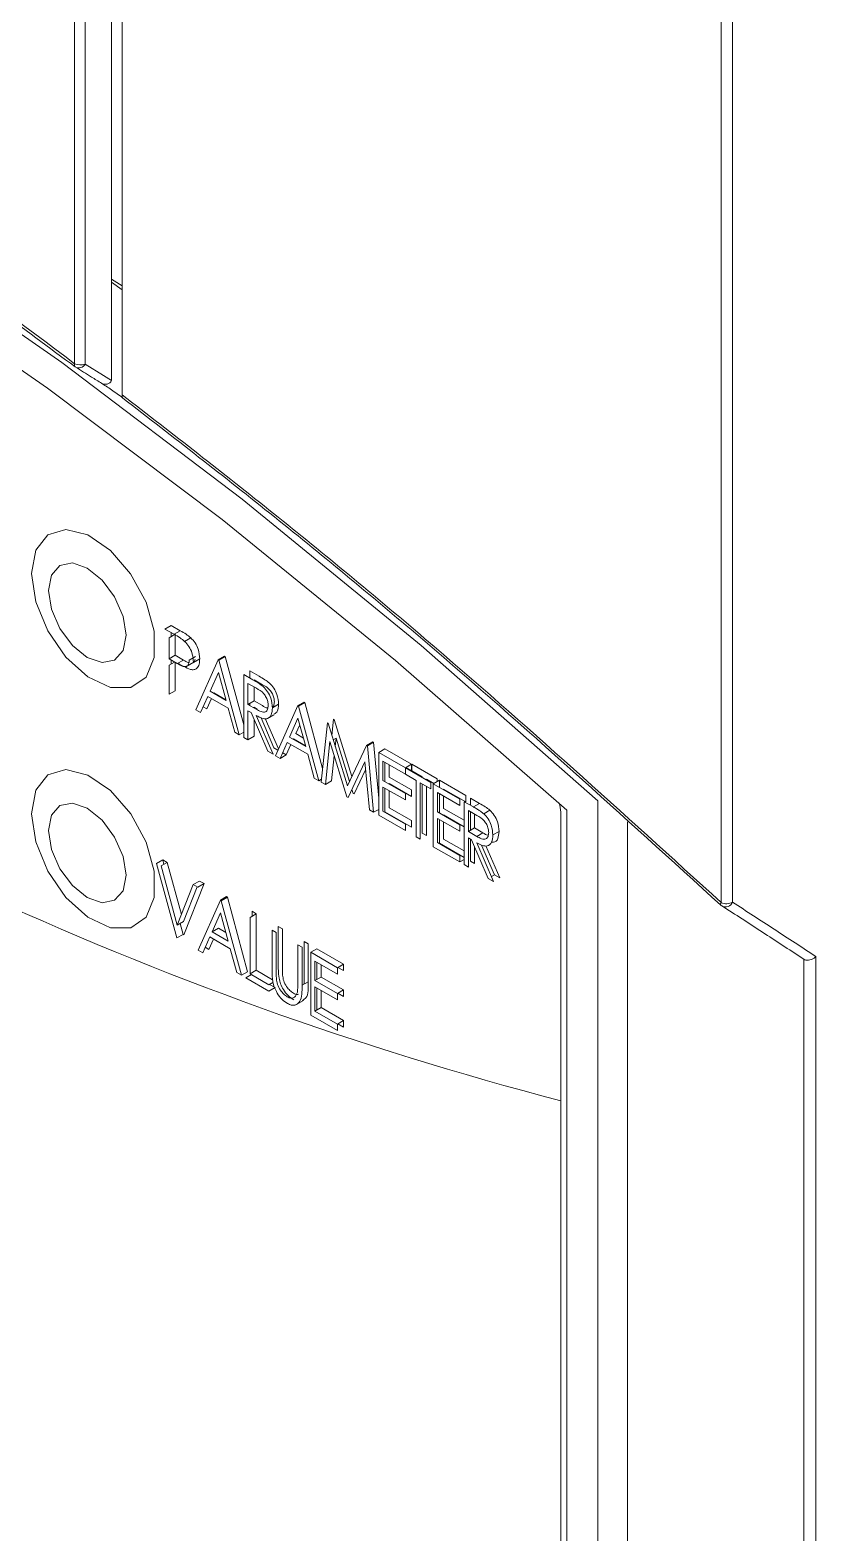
# Model space of a CAD drawing. Header units: millimetres. Extents: x -829 to 2887, y -460 to 1788.
# Drawn here: x 1934.76 to 1943.75, y 413.08 to 430.28 of the extents above; entities that cross this region are included whole.
import ezdxf

# ---------------------------------------------------------------- set-up
doc = ezdxf.new("R2010")
doc.units = ezdxf.units.MM

msp = doc.modelspace()

# ---------------------------------------------------------------- linework, layer by layer
at = {"color": 144, "linetype": 'Continuous', "lineweight": 0}
for p, q in [((1935.816, 443.386), (1935.816, 426.107)), ((1935.694, 426.27), (1935.694, 443.143)), ((1935.816, 427.308), (1935.694, 427.395)), ((1936.305, 423.425), (1936.375, 423.466)), ((1936.305, 423.425), (1936.409, 423.365)), ((1936.353, 423.324), (1936.423, 423.365)), ((1936.353, 423.324), (1936.353, 423.084)), ((1936.375, 423.337), (1936.375, 423.385)), ((1936.353, 423.084), (1936.446, 423.029)), ((1936.353, 423.01), (1936.416, 423.046)), ((1936.353, 423.01), (1936.353, 422.678)), ((1936.375, 423.023), (1936.375, 423.07)), ((1936.584, 423.07), (1936.655, 423.111)), ((1936.632, 423.043), (1936.703, 423.084)), ((1936.915, 423.073), (1936.986, 423.114)), ((1936.915, 423.073), (1936.923, 423.068)), ((1936.923, 423.068), (1936.994, 423.109)), ((1936.986, 423.114), (1936.994, 423.109)), ((1936.918, 422.928), (1936.821, 422.712)), ((1937.005, 422.606), (1936.918, 422.928)), ((1937.206, 422.185), (1937.206, 422.905)), ((1937.206, 422.905), (1937.311, 422.845)), ((1937.351, 422.747), (1937.254, 422.803)), ((1937.277, 422.864), (1937.277, 422.946)), ((1937.277, 422.946), (1937.382, 422.885)), ((1937.422, 422.788), (1937.325, 422.844)), ((1936.353, 422.678), (1936.423, 422.718)), ((1936.795, 422.653), (1936.713, 422.47)), ((1936.836, 422.629), (1936.783, 422.511)), ((1936.821, 422.712), (1937.005, 422.606)), ((1936.859, 422.69), (1936.865, 422.694)), ((1936.713, 422.47), (1936.66, 422.5)), ((1936.783, 422.511), (1936.742, 422.535)), ((1937.103, 422.244), (1937.029, 422.518)), ((1937.254, 422.563), (1937.325, 422.604)), ((1937.254, 422.563), (1937.349, 422.508)), ((1937.29, 422.469), (1937.254, 422.489)), ((1937.277, 422.55), (1937.277, 422.576)), ((1937.482, 422.026), (1937.29, 422.469)), ((1937.318, 422.526), (1937.325, 422.53)), ((1937.325, 422.604), (1937.42, 422.549)), ((1937.361, 422.51), (1937.325, 422.53)), ((1937.534, 422.523), (1937.605, 422.564)), ((1937.825, 422.548), (1937.896, 422.589)), ((1937.825, 422.548), (1937.833, 422.543)), ((1937.833, 422.543), (1937.904, 422.584)), ((1937.896, 422.589), (1937.904, 422.584)), ((1937.35, 422.434), (1937.542, 421.991)), ((1937.552, 422.067), (1937.404, 422.409)), ((1937.453, 422.4), (1937.604, 422.053)), ((1937.827, 422.403), (1937.731, 422.187)), ((1937.847, 422.33), (1937.802, 422.228)), ((1937.915, 422.081), (1937.827, 422.403)), ((1938.092, 421.673), (1938.163, 422.353)), ((1938.163, 422.353), (1938.171, 422.348)), ((1938.171, 422.348), (1938.392, 421.63)), ((1938.214, 422.208), (1938.234, 422.394)), ((1938.234, 422.394), (1938.242, 422.389)), ((1938.242, 422.389), (1938.443, 421.736)), ((1937.155, 422.214), (1937.103, 422.244)), ((1937.155, 422.214), (1937.206, 422.244)), ((1937.705, 422.128), (1937.623, 421.945)), ((1937.731, 422.187), (1937.915, 422.081)), ((1937.769, 422.165), (1937.775, 422.169)), ((1937.802, 422.228), (1937.889, 422.177)), ((1938.387, 421.504), (1938.192, 422.136)), ((1938.23, 422.157), (1938.263, 422.177)), ((1938.416, 421.679), (1938.263, 422.177)), ((1938.612, 422.093), (1938.683, 422.134)), ((1938.621, 422.089), (1938.691, 422.129)), ((1938.683, 422.134), (1938.691, 422.129)), ((1937.542, 421.991), (1937.482, 422.026)), ((1937.598, 422.04), (1937.552, 422.067)), ((1937.623, 421.945), (1937.693, 421.985)), ((1937.746, 422.104), (1937.693, 421.985)), ((1938.612, 422.093), (1938.621, 422.089)), ((1938.592, 421.904), (1938.399, 421.497)), ((1938.6, 421.814), (1938.469, 421.537)), ((1938.644, 421.355), (1938.592, 421.904)), ((1938.799, 421.912), (1938.799, 421.69)), ((1939.055, 421.764), (1938.799, 421.912)), ((1938.87, 421.871), (1938.87, 421.731)), ((1939.055, 421.838), (1939.126, 421.879)), ((1939.055, 421.838), (1939.055, 421.764)), ((1939.058, 421.836), (1939.346, 421.67)), ((1939.058, 421.762), (1939.058, 421.836)), ((1939.178, 421.693), (1939.058, 421.762)), ((1939.126, 421.805), (1939.062, 421.842)), ((1939.126, 421.879), (1939.126, 421.805)), ((1939.129, 421.803), (1939.129, 421.877)), ((1939.129, 421.877), (1939.417, 421.711)), ((1939.249, 421.734), (1939.129, 421.803)), ((1938.065, 421.689), (1938.013, 421.719)), ((1938.065, 421.689), (1938.096, 421.707)), ((1938.141, 421.645), (1938.092, 421.673)), ((1938.141, 421.645), (1938.211, 421.686)), ((1938.457, 421.544), (1938.443, 421.59)), ((1938.799, 421.69), (1939.055, 421.542)), ((1938.799, 421.616), (1938.799, 421.339)), ((1939.055, 421.469), (1938.799, 421.616)), ((1938.87, 421.731), (1939.126, 421.583)), ((1939.126, 421.509), (1938.87, 421.657)), ((1938.87, 421.657), (1938.87, 421.649)), ((1939.178, 421.047), (1939.178, 421.693)), ((1939.226, 421.665), (1939.226, 421.019)), ((1939.346, 421.596), (1939.226, 421.665)), ((1939.249, 421.726), (1939.249, 421.734)), ((1939.249, 421.088), (1939.249, 421.652)), ((1939.38, 421.658), (1939.297, 421.706)), ((1939.297, 421.706), (1939.297, 421.698)), ((1939.297, 421.625), (1939.297, 421.06)), ((1939.346, 421.67), (1939.346, 421.596)), ((1939.373, 421.654), (1939.444, 421.695)), ((1939.373, 421.654), (1939.677, 421.479)), ((1939.417, 421.711), (1939.417, 421.679)), ((1939.444, 421.695), (1939.748, 421.52)), ((1939.748, 421.446), (1939.492, 421.594)), ((1939.492, 421.594), (1939.492, 421.586)), ((1938.399, 421.497), (1938.387, 421.504)), ((1938.469, 421.537), (1938.457, 421.544)), ((1938.87, 421.575), (1938.87, 421.38)), ((1939.055, 421.542), (1939.055, 421.469)), ((1939.126, 421.583), (1939.126, 421.509)), ((1939.421, 421.553), (1939.421, 421.331)), ((1939.677, 421.405), (1939.421, 421.553)), ((1939.492, 421.512), (1939.492, 421.372)), ((1939.677, 421.479), (1939.677, 421.405)), ((1939.728, 420.729), (1939.728, 421.449)), ((1939.728, 421.449), (1939.833, 421.389)), ((1939.748, 421.52), (1939.748, 421.446)), ((1939.799, 421.409), (1939.799, 421.49)), ((1939.799, 421.49), (1939.903, 421.43)), ((1939.833, 421.389), (1939.903, 421.43)), ((1938.692, 421.327), (1938.644, 421.355)), ((1938.692, 421.327), (1938.751, 421.361)), ((1939.055, 421.118), (1938.751, 421.293)), ((1938.799, 421.339), (1939.055, 421.192)), ((1938.815, 421.33), (1938.822, 421.334)), ((1939.126, 421.159), (1938.822, 421.334)), ((1938.87, 421.38), (1939.126, 421.232)), ((1939.421, 421.331), (1939.677, 421.183)), ((1939.421, 421.257), (1939.421, 420.98)), ((1939.677, 421.11), (1939.421, 421.257)), ((1939.492, 421.372), (1939.728, 421.236)), ((1939.728, 421.162), (1939.492, 421.298)), ((1939.492, 421.298), (1939.492, 421.29)), ((1939.776, 421.348), (1939.776, 421.108)), ((1939.873, 421.292), (1939.776, 421.348)), ((1939.799, 421.121), (1939.799, 421.335)), ((1939.847, 421.307), (1939.847, 421.149)), ((1940.832, 421.331), (1940.832, 418.026)), ((1940.903, 407.792), (1940.902, 421.353)), ((1939.055, 421.192), (1939.055, 421.118)), ((1939.126, 421.232), (1939.126, 421.159)), ((1939.297, 421.06), (1939.249, 421.088)), ((1939.492, 421.216), (1939.492, 421.021)), ((1939.677, 421.183), (1939.677, 421.11)), ((1939.776, 421.108), (1939.847, 421.149)), ((1940.056, 421.068), (1940.127, 421.108)), ((1941.595, 407.214), (1941.595, 421.218)), ((1939.226, 421.019), (1939.178, 421.047)), ((1939.421, 420.98), (1939.677, 420.833)), ((1939.492, 421.021), (1939.728, 420.885)), ((1939.776, 421.034), (1939.776, 420.701)), ((1939.812, 421.013), (1939.776, 421.034)), ((1939.799, 420.77), (1939.799, 421.021)), ((1939.847, 420.932), (1939.847, 420.742)), ((1939.872, 420.978), (1940.064, 420.535)), ((1939.975, 420.945), (1940.135, 420.576)), ((1936.209, 420.743), (1936.28, 420.784)), ((1936.441, 419.889), (1936.209, 420.743)), ((1936.261, 420.713), (1936.332, 420.753)), ((1936.28, 420.784), (1936.332, 420.753)), ((1939.677, 420.833), (1939.677, 420.759)), ((1939.677, 420.759), (1939.728, 420.788)), ((1939.776, 420.701), (1939.728, 420.729)), ((1939.847, 420.742), (1939.799, 420.77)), ((1936.261, 420.713), (1936.445, 420.036)), ((1940.064, 420.535), (1940.003, 420.57)), ((1940.04, 420.591), (1940.074, 420.611)), ((1940.135, 420.576), (1940.074, 420.611)), ((1936.445, 420.036), (1936.629, 420.501)), ((1936.752, 420.511), (1936.52, 419.925)), ((1936.629, 420.501), (1936.681, 420.47)), ((1936.681, 420.47), (1936.752, 420.511)), ((1936.94, 420.321), (1937.011, 420.362)), ((1936.94, 420.321), (1936.948, 420.316)), ((1936.948, 420.316), (1937.019, 420.357)), ((1937.011, 420.362), (1937.019, 420.357)), ((1936.942, 420.176), (1936.845, 419.96)), ((1937.279, 420.125), (1937.35, 420.166)), ((1937.279, 420.125), (1937.279, 419.479)), ((1937.302, 420.138), (1937.302, 420.194)), ((1937.302, 420.194), (1937.35, 420.166)), ((1936.441, 419.889), (1936.512, 419.93)), ((1936.52, 419.925), (1936.512, 419.93)), ((1936.819, 419.901), (1936.737, 419.718)), ((1936.861, 419.877), (1936.808, 419.759)), ((1937.053, 419.766), (1936.819, 419.901)), ((1936.845, 419.96), (1936.916, 420.001)), ((1936.916, 420.001), (1937.003, 419.951)), ((1937.53, 419.545), (1937.53, 419.98)), ((1937.53, 419.98), (1937.578, 419.953)), ((1937.578, 419.953), (1937.578, 419.521)), ((1937.601, 419.586), (1937.601, 420.021)), ((1937.601, 420.021), (1937.649, 419.993)), ((1937.649, 419.993), (1937.649, 419.562)), ((1936.737, 419.718), (1936.684, 419.748)), ((1936.808, 419.759), (1936.766, 419.783)), ((1937.128, 419.492), (1937.053, 419.766)), ((1937.826, 419.81), (1937.874, 419.782)), ((1937.826, 419.378), (1937.826, 419.81)), ((1937.874, 419.782), (1937.874, 419.347)), ((1937.896, 419.419), (1937.896, 419.85)), ((1937.896, 419.85), (1937.944, 419.823)), ((1937.944, 419.823), (1937.944, 419.388)), ((1937.973, 419.725), (1938.044, 419.766)), ((1937.973, 419.005), (1937.973, 419.725)), ((1938.021, 419.623), (1938.021, 419.402)), ((1938.277, 419.475), (1938.021, 419.623)), ((1938.044, 419.415), (1938.044, 419.61)), ((1938.092, 419.582), (1938.092, 419.442)), ((1938.277, 419.549), (1938.347, 419.59)), ((1938.277, 419.549), (1938.277, 419.475)), ((1938.347, 419.516), (1938.283, 419.553)), ((1938.347, 419.59), (1938.347, 419.516)), ((1937.18, 419.462), (1937.128, 419.492)), ((1937.18, 419.462), (1937.25, 419.503)), ((1937.231, 419.433), (1937.295, 419.47)), ((1937.495, 419.28), (1937.231, 419.433)), ((1937.279, 419.479), (1937.495, 419.354)), ((1937.495, 419.354), (1937.541, 419.381)), ((1937.874, 419.347), (1937.944, 419.388)), ((1938.021, 419.402), (1938.092, 419.442)), ((1937.495, 419.28), (1937.565, 419.321)), ((1938.021, 419.328), (1938.021, 419.051)), ((1938.277, 419.18), (1938.021, 419.328)), ((1938.044, 419.064), (1938.044, 419.315)), ((1938.092, 419.287), (1938.092, 419.092)), ((1938.277, 419.254), (1938.347, 419.295)), ((1938.277, 419.254), (1938.277, 419.18)), ((1938.347, 419.221), (1938.283, 419.258)), ((1938.347, 419.295), (1938.347, 419.221)), ((1938.021, 419.051), (1938.092, 419.092)), ((1938.277, 418.829), (1937.973, 419.005)), ((1938.277, 418.903), (1938.347, 418.944)), ((1938.277, 418.903), (1938.277, 418.829)), ((1938.347, 418.87), (1938.283, 418.907)), ((1938.347, 418.944), (1938.347, 418.87)), ((1940.832, 418.026), (1940.832, 408.233))]:
    msp.add_line(p, q, dxfattribs=at)
at = {"color": 8, "linetype": 'Continuous', "lineweight": 15}
for p, q in [((1935.272, 426.462), (1935.272, 442.487)), ((1935.394, 442.483), (1935.394, 426.457)), ((1942.668, 420.294), (1942.668, 439.381)), ((1942.798, 439.384), (1942.798, 420.298)), ((1936.409, 423.365), (1936.48, 423.406)), ((1936.446, 423.029), (1936.516, 423.069)), ((1939.871, 421.052), (1939.941, 421.093)), ((1943.611, 406.792), (1943.611, 419.645)), ((1943.751, 419.677), (1943.751, 406.759))]:
    msp.add_line(p, q, dxfattribs=at)
at = {"color": 7, "linetype": 'Continuous', "lineweight": 15}
for p, q in [((1935.816, 427.353), (1935.694, 427.428)), ((1936.375, 423.466), (1936.48, 423.406)), ((1936.423, 423.365), (1936.423, 423.125)), ((1936.53, 423.284), (1936.601, 423.325)), ((1936.353, 423.084), (1936.423, 423.125)), ((1936.423, 423.125), (1936.516, 423.069)), ((1936.423, 423.042), (1936.423, 422.718)), ((1936.546, 422.994), (1936.634, 423.045)), ((1936.66, 422.5), (1936.915, 423.073)), ((1936.923, 423.068), (1937.155, 422.214)), ((1936.981, 423.101), (1936.986, 423.114)), ((1936.994, 423.109), (1937.206, 422.327)), ((1937.254, 422.803), (1937.254, 422.563)), ((1937.029, 422.518), (1936.795, 422.653)), ((1937.002, 422.615), (1936.865, 422.694)), ((1937.325, 422.763), (1937.325, 422.604)), ((1937.254, 422.489), (1937.254, 422.157)), ((1937.325, 422.53), (1937.325, 422.522)), ((1937.569, 421.975), (1937.825, 422.548)), ((1937.833, 422.543), (1938.065, 421.689)), ((1937.89, 422.576), (1937.896, 422.589)), ((1937.904, 422.584), (1938.109, 421.83)), ((1937.325, 422.388), (1937.325, 422.198)), ((1937.48, 422.401), (1937.551, 422.442)), ((1937.254, 422.157), (1937.206, 422.185)), ((1937.254, 422.157), (1937.325, 422.198)), ((1937.939, 421.993), (1937.705, 422.128)), ((1937.912, 422.09), (1937.775, 422.169)), ((1938.192, 422.136), (1938.141, 421.645)), ((1938.263, 422.177), (1938.253, 422.082)), ((1938.677, 422.121), (1938.683, 422.134)), ((1938.691, 422.129), (1938.751, 421.491)), ((1937.623, 421.945), (1937.569, 421.975)), ((1937.693, 421.985), (1937.652, 422.009)), ((1938.013, 421.719), (1937.939, 421.993)), ((1938.242, 421.975), (1938.211, 421.686)), ((1938.392, 421.63), (1938.612, 422.093)), ((1938.621, 422.089), (1938.692, 421.327)), ((1938.751, 422.013), (1938.822, 422.054)), ((1938.751, 422.013), (1939.055, 421.838)), ((1938.751, 421.293), (1938.751, 422.013)), ((1938.822, 422.054), (1939.126, 421.879)), ((1938.822, 421.677), (1938.822, 421.899)), ((1938.822, 421.334), (1938.822, 421.603)), ((1939.373, 420.934), (1939.373, 421.654)), ((1939.444, 421.613), (1939.444, 421.695)), ((1939.444, 421.318), (1939.444, 421.54)), ((1941.256, 421.457), (1941.257, 407.28)), ((1939.444, 420.975), (1939.444, 421.244)), ((1939.951, 421.311), (1940.022, 421.352)), ((1939.776, 421.108), (1939.871, 421.052)), ((1939.847, 421.149), (1939.941, 421.093)), ((1939.677, 420.759), (1939.373, 420.934)), ((1939.437, 420.971), (1939.444, 420.975)), ((1939.728, 420.811), (1939.444, 420.975)), ((1940.003, 420.57), (1939.812, 421.013)), ((1940.074, 420.611), (1939.926, 420.953)), ((1936.294, 420.731), (1936.28, 420.784)), ((1936.332, 420.753), (1936.493, 420.159)), ((1936.516, 420.077), (1936.673, 420.475)), ((1936.629, 420.501), (1936.699, 420.541)), ((1936.699, 420.541), (1936.752, 420.511)), ((1936.684, 419.748), (1936.94, 420.321)), ((1936.948, 420.316), (1937.18, 419.462)), ((1937.005, 420.349), (1937.011, 420.362)), ((1937.019, 420.357), (1937.25, 419.503)), ((1936.445, 420.036), (1936.516, 420.077)), ((1936.512, 419.93), (1936.478, 420.055)), ((1937.029, 419.854), (1936.942, 420.176)), ((1937.35, 420.166), (1937.35, 419.52)), ((1936.845, 419.96), (1937.029, 419.854)), ((1937.973, 419.725), (1938.277, 419.549)), ((1938.044, 419.766), (1938.347, 419.59)), ((1943.611, 419.645), (1943.594, 419.658)), ((1937.279, 419.479), (1937.35, 419.52)), ((1937.35, 419.52), (1937.537, 419.411)), ((1937.565, 419.321), (1937.501, 419.358)), ((1938.021, 419.402), (1938.277, 419.254)), ((1938.092, 419.442), (1938.347, 419.295)), ((1937.802, 419.124), (1937.89, 419.175)), ((1938.021, 419.051), (1938.277, 418.903)), ((1938.092, 419.092), (1938.347, 418.944))]:
    msp.add_line(p, q, dxfattribs=at)
at = {"color": 7, "linetype": 'Continuous', "lineweight": 15, "flags": 128}
for points in [[(1918.576, 434.548), (1920.596, 433.996), (1922.641, 433.309), (1924.706, 432.489), (1926.784, 431.538), (1928.871, 430.457), (1930.96, 429.251), (1933.047, 427.923), (1935.125, 426.475), (1937.19, 424.912), (1939.235, 423.237), (1941.256, 421.457)], [(1940.902, 421.353), (1938.943, 423.066), (1936.961, 424.677), (1934.961, 426.183), (1932.948, 427.579), (1930.927, 428.863), (1928.904, 430.031), (1926.884, 431.079), (1924.871, 432.007), (1922.871, 432.81), (1920.889, 433.487), (1918.929, 434.036)], [(1934.78, 424.06), (1934.828, 423.737), (1934.965, 423.403), (1935.172, 423.102), (1935.422, 422.876), (1935.681, 422.754), (1935.914, 422.754), (1936.089, 422.875), (1936.182, 423.1), (1936.182, 423.4), (1936.089, 423.734), (1935.913, 424.057), (1935.681, 424.325), (1935.422, 424.502), (1935.172, 424.564), (1934.965, 424.503), (1934.828, 424.327), (1934.78, 424.06)], [(1935.86, 423.355), (1935.826, 423.57), (1935.73, 423.792), (1935.586, 423.986), (1935.417, 424.122), (1935.247, 424.181), (1935.103, 424.153), (1935.007, 424.043), (1934.973, 423.866), (1935.007, 423.651), (1935.103, 423.43), (1935.247, 423.236), (1935.417, 423.099), (1935.586, 423.04), (1935.73, 423.068), (1935.826, 423.178), (1935.86, 423.355)], [(1934.78, 421.311), (1934.828, 420.989), (1934.965, 420.655), (1935.172, 420.354), (1935.422, 420.128), (1935.681, 420.006), (1935.914, 420.006), (1936.089, 420.126), (1936.183, 420.352), (1936.183, 420.652), (1936.089, 420.986), (1935.914, 421.309), (1935.681, 421.577), (1935.422, 421.754), (1935.172, 421.816), (1934.965, 421.755), (1934.828, 421.579), (1934.78, 421.311)], [(1935.86, 420.607), (1935.826, 420.822), (1935.73, 421.043), (1935.586, 421.237), (1935.417, 421.374), (1935.247, 421.433), (1935.103, 421.405), (1935.007, 421.295), (1934.974, 421.118), (1935.007, 420.903), (1935.103, 420.681), (1935.247, 420.488), (1935.417, 420.351), (1935.586, 420.292), (1935.73, 420.32), (1935.826, 420.43), (1935.86, 420.607)]]:
    msp.add_lwpolyline(points, dxfattribs=at)
at = {"color": 144, "linetype": 'Continuous', "lineweight": 0, "flags": 128}
for points in [[(1935.272, 426.462), (1935.271, 426.455), (1935.27, 426.448), (1935.27, 426.443), (1935.271, 426.437), (1935.272, 426.433), (1935.274, 426.429), (1935.277, 426.426), (1935.28, 426.424)], [(1935.824, 426.069), (1935.821, 426.071), (1935.818, 426.074), (1935.816, 426.078), (1935.815, 426.083), (1935.814, 426.088), (1935.814, 426.093), (1935.815, 426.1), (1935.816, 426.107)]]:
    msp.add_lwpolyline(points, dxfattribs=at)
at = {"color": 8, "linetype": 'Continuous', "lineweight": 15, "flags": 128}
for points in [[(1935.394, 426.457), (1935.602, 426.327), (1935.694, 426.27)], [(1942.668, 420.294), (1942.665, 420.288), (1942.662, 420.283), (1942.66, 420.278), (1942.66, 420.274), (1942.659, 420.271), (1942.66, 420.268), (1942.661, 420.267)]]:
    msp.add_lwpolyline(points, dxfattribs=at)
at = {"color": 144, "linetype": 'Continuous', "lineweight": 0}
for centre, radius, start, end in [((1935.338, 426.606), 0.159, 245.1859, 290.4015), ((1935.32, 426.497), 0.0833, 240.8867, 331.6024), ((1935.621, 426.309), 0.0833, 240.7714, 331.6103), ((1940.513, 421.325), 0.319, 0.9881, 20.0149)]:
    msp.add_arc(centre, radius, start, end, dxfattribs=at)
at = {"color": 8, "linetype": 'Continuous', "lineweight": 15}
for centre, radius, start, end in [((1950.965, 456.8), 40.076, 245.1043, 255.3542), ((1942.729, 420.438), 0.157, 246.8885, 296.2567), ((1942.716, 420.337), 0.0912, 243.1743, 334.4285)]:
    msp.add_arc(centre, radius, start, end, dxfattribs=at)
at = {"color": 7, "linetype": 'Continuous', "lineweight": 15}
msp.add_arc((1942.729, 420.34), 0.1, 226.9343, 236.9663, dxfattribs=at)
at = {"color": 8, "linetype": 'Continuous', "lineweight": 15}
for points, knots in [([(1921.379, 434.483), (1922.45, 434.083), (1923.546, 433.614), (1925.79, 432.539), (1926.937, 431.932), (1929.284, 430.576), (1930.468, 429.837), (1932.856, 428.24), (1934.059, 427.381), (1935.272, 426.462)], [0, 0, 0, 0, 0.25, 0.25, 0.5, 0.5, 0.75, 0.75, 1, 1, 1, 1]), ([(1935.816, 426.107), (1936.393, 425.658), (1937.55, 424.76), (1939.846, 422.861), (1941.542, 421.319), (1942.668, 420.294)], [0, 0, 0, 0, 0.250887, 0.502504, 1, 1, 1, 1]), ([(1942.668, 405.087), (1941.804, 405.09), (1940.07, 405.095), (1937.406, 405.46), (1934.703, 406.109), (1932.036, 407.061), (1929.439, 408.287), (1926.916, 409.776), (1924.432, 411.553), (1922.258, 413.397), (1920.395, 415.199), (1918.823, 416.884), (1917.297, 418.671), (1916.328, 419.945), (1915.842, 420.585)], [0, 0, 0, 0, 0.0919734, 0.1845282, 0.2790009, 0.3741779, 0.4640283, 0.5545162, 0.6470118, 0.7401933, 0.8048598, 0.8695277, 0.9345204, 1, 1, 1, 1]), ([(1915.886, 420.637), (1916.365, 420.007), (1917.324, 418.745), (1918.84, 416.966), (1920.416, 415.274), (1922.255, 413.493), (1924.384, 411.68), (1926.831, 409.916), (1929.377, 408.398), (1931.988, 407.16), (1934.632, 406.212), (1937.299, 405.559), (1939.991, 405.177), (1941.77, 405.171), (1942.663, 405.168)], [0, 0, 0, 0, 0.064576, 0.129456, 0.194335, 0.259814, 0.349674, 0.440157, 0.532637, 0.625816, 0.717712, 0.810266, 0.904809, 1, 1, 1, 1]), ([(1942.798, 420.298), (1942.957, 420.195), (1943.275, 419.988), (1943.592, 419.781), (1943.751, 419.677)], [0, 0, 0, 0, 0.498919, 1, 1, 1, 1])]:
    msp.add_open_spline(points, degree=3, knots=knots, dxfattribs=at)
at = {"color": 7, "linetype": 'Continuous', "lineweight": 15}
for points, knots in [([(1935.28, 426.424), (1934.68, 426.871), (1933.479, 427.766), (1931.68, 429.006), (1929.893, 430.168), (1928.72, 430.86), (1928.137, 431.205)], [0, 0, 0, 0, 0.248948, 0.498714, 0.751035, 1, 1, 1, 1]), ([(1935.581, 426.237), (1935.542, 426.261), (1935.442, 426.323), (1935.342, 426.386), (1935.28, 426.424)], [0, 0, 0, 0, 0.385544, 1, 1, 1, 1]), ([(1942.663, 420.265), (1941.539, 421.288), (1939.849, 422.827), (1937.556, 424.723), (1936.402, 425.62), (1935.824, 426.069)], [0, 0, 0, 0, 0.497507, 0.748393, 1, 1, 1, 1]), ([(1936.48, 423.406), (1936.503, 423.393), (1936.543, 423.37), (1936.583, 423.339), (1936.601, 423.325)], [0, 0, 0, 0, 0.560358, 1, 1, 1, 1]), ([(1936.601, 423.325), (1936.618, 423.306), (1936.653, 423.269), (1936.695, 423.179), (1936.7, 423.12), (1936.703, 423.084)], [0, 0, 0, 0, 0.279989, 0.560517, 1, 1, 1, 1]), ([(1936.516, 423.069), (1936.536, 423.057), (1936.558, 423.042), (1936.577, 423.041), (1936.579, 423.041)], [0, 0, 0, 0, 0.878248, 1, 1, 1, 1]), ([(1936.625, 423.041), (1936.634, 423.048), (1936.646, 423.056), (1936.649, 423.074), (1936.649, 423.079)], [0, 0, 0, 0, 0.764646, 1, 1, 1, 1]), ([(1937.534, 422.523), (1937.532, 422.494), (1937.527, 422.435), (1937.479, 422.391), (1937.413, 422.401), (1937.371, 422.423), (1937.35, 422.434)], [0, 0, 0, 0, 0.280233, 0.558722, 0.778767, 1, 1, 1, 1]), ([(1937.605, 422.564), (1937.603, 422.533), (1937.601, 422.48), (1937.569, 422.46), (1937.556, 422.452)], [0, 0, 0, 0, 0.589208, 1, 1, 1, 1]), ([(1939.903, 421.43), (1939.925, 421.417), (1939.965, 421.394), (1940.004, 421.365), (1940.022, 421.352)], [0, 0, 0, 0, 0.560328, 1, 1, 1, 1]), ([(1939.833, 421.389), (1939.839, 421.385), (1939.853, 421.377), (1939.872, 421.366), (1939.889, 421.355), (1939.905, 421.345), (1939.919, 421.335), (1939.931, 421.327), (1939.942, 421.319), (1939.948, 421.313), (1939.951, 421.311)], [0, 0, 0, 0, 0.175531, 0.337425, 0.483659, 0.616298, 0.733438, 0.836045, 0.925552, 1, 1, 1, 1]), ([(1939.951, 421.311), (1939.969, 421.292), (1940.004, 421.255), (1940.047, 421.164), (1940.053, 421.104), (1940.056, 421.068)], [0, 0, 0, 0, 0.280048, 0.560682, 1, 1, 1, 1]), ([(1940.022, 421.352), (1940.039, 421.333), (1940.075, 421.295), (1940.118, 421.205), (1940.123, 421.145), (1940.127, 421.108)], [0, 0, 0, 0, 0.280048, 0.560682, 1, 1, 1, 1]), ([(1939.871, 421.052), (1939.889, 421.042), (1939.926, 421.021), (1939.976, 421.015), (1940.004, 421.047), (1940.007, 421.079), (1940.008, 421.095)], [0, 0, 0, 0, 0.281541, 0.559788, 0.779738, 1, 1, 1, 1]), ([(1939.941, 421.093), (1939.961, 421.08), (1939.982, 421.066), (1940.001, 421.065), (1940.003, 421.065)], [0, 0, 0, 0, 0.895003, 1, 1, 1, 1]), ([(1943.594, 419.658), (1943.442, 419.758), (1943.136, 419.958), (1942.83, 420.157), (1942.675, 420.257)], [0, 0, 0, 0, 0.496194, 1, 1, 1, 1]), ([(1943.611, 419.645), (1943.619, 419.642), (1943.636, 419.635), (1943.667, 419.635), (1943.7, 419.642), (1943.728, 419.657), (1943.744, 419.67), (1943.75, 419.676), (1943.751, 419.677)], [0, 0, 0, 0, 0.199643, 0.39903, 0.604719, 0.824421, 0.989285, 1, 1, 1, 1]), ([(1937.944, 419.388), (1937.946, 419.315), (1937.948, 419.218), (1937.892, 419.184), (1937.878, 419.175)], [0, 0, 0, 0, 0.744215, 1, 1, 1, 1]), ([(1937.874, 419.347), (1937.873, 419.278), (1937.872, 419.174), (1937.804, 419.118), (1937.751, 419.118), (1937.722, 419.132), (1937.707, 419.139)], [0, 0, 0, 0, 0.499509, 0.74909, 0.874486, 1, 1, 1, 1])]:
    msp.add_open_spline(points, degree=3, knots=knots, dxfattribs=at)
at = {"color": 144, "linetype": 'Continuous', "lineweight": 0}
for points, knots in [([(1935.581, 426.237), (1935.613, 426.217), (1935.651, 426.192), (1935.735, 426.134), (1935.783, 426.1), (1935.824, 426.069)], [0, 0, 0, 0, 0.5, 0.5, 1, 1, 1, 1]), ([(1936.409, 423.365), (1936.432, 423.352), (1936.473, 423.329), (1936.513, 423.298), (1936.53, 423.284)], [0, 0, 0, 0, 0.560358, 1, 1, 1, 1]), ([(1936.53, 423.284), (1936.548, 423.265), (1936.582, 423.228), (1936.625, 423.138), (1936.629, 423.079), (1936.632, 423.043)], [0, 0, 0, 0, 0.279989, 0.560517, 1, 1, 1, 1]), ([(1936.446, 423.029), (1936.464, 423.018), (1936.501, 422.997), (1936.552, 422.99), (1936.58, 423.022), (1936.583, 423.054), (1936.584, 423.07)], [0, 0, 0, 0, 0.281711, 0.559655, 0.77964, 1, 1, 1, 1]), ([(1936.597, 422.962), (1936.572, 422.973), (1936.527, 422.991), (1936.481, 423.017), (1936.461, 423.029)], [0, 0, 0, 0, 0.559535, 1, 1, 1, 1]), ([(1936.703, 423.084), (1936.702, 423.062), (1936.7, 423.019), (1936.676, 422.976), (1936.64, 422.956), (1936.611, 422.96), (1936.597, 422.962)], [0, 0, 0, 0, 0.280406, 0.559905, 0.779827, 1, 1, 1, 1]), ([(1937.311, 422.845), (1937.333, 422.832), (1937.373, 422.809), (1937.412, 422.78), (1937.429, 422.767)], [0, 0, 0, 0, 0.56042, 1, 1, 1, 1]), ([(1937.382, 422.885), (1937.404, 422.873), (1937.443, 422.85), (1937.483, 422.82), (1937.5, 422.807)], [0, 0, 0, 0, 0.56042, 1, 1, 1, 1]), ([(1937.5, 422.807), (1937.518, 422.789), (1937.553, 422.751), (1937.596, 422.661), (1937.602, 422.601), (1937.605, 422.564)], [0, 0, 0, 0, 0.280097, 0.560689, 1, 1, 1, 1]), ([(1937.486, 422.551), (1937.485, 422.566), (1937.483, 422.595), (1937.465, 422.643), (1937.423, 422.707), (1937.381, 422.731), (1937.351, 422.747)], [0, 0, 0, 0, 0.1871, 0.37412, 0.560604, 1, 1, 1, 1]), ([(1937.557, 422.592), (1937.556, 422.606), (1937.554, 422.636), (1937.536, 422.684), (1937.494, 422.748), (1937.452, 422.772), (1937.422, 422.788)], [0, 0, 0, 0, 0.1871, 0.37412, 0.560604, 1, 1, 1, 1]), ([(1937.429, 422.767), (1937.447, 422.748), (1937.482, 422.71), (1937.526, 422.62), (1937.531, 422.56), (1937.534, 422.523)], [0, 0, 0, 0, 0.280097, 0.560689, 1, 1, 1, 1]), ([(1937.349, 422.508), (1937.368, 422.497), (1937.404, 422.476), (1937.455, 422.47), (1937.482, 422.503), (1937.485, 422.535), (1937.486, 422.551)], [0, 0, 0, 0, 0.2815496, 0.5597816, 0.7796793, 1, 1, 1, 1]), ([(1937.42, 422.549), (1937.439, 422.536), (1937.46, 422.521), (1937.479, 422.521), (1937.481, 422.521)], [0, 0, 0, 0, 0.895067, 1, 1, 1, 1]), ([(1937.533, 422.529), (1937.539, 422.534), (1937.554, 422.547), (1937.556, 422.575), (1937.557, 422.592)], [0, 0, 0, 0, 0.396636, 1, 1, 1, 1]), ([(1940.008, 421.095), (1940.007, 421.11), (1940.005, 421.139), (1939.987, 421.187), (1939.945, 421.251), (1939.903, 421.275), (1939.873, 421.292)], [0, 0, 0, 0, 0.187085, 0.374143, 0.560646, 1, 1, 1, 1]), ([(1940.127, 421.108), (1940.124, 421.079), (1940.119, 421.022), (1940.081, 420.979), (1940.049, 420.985), (1940.041, 420.986)], [0, 0, 0, 0, 0.43696, 0.871201, 1, 1, 1, 1]), ([(1940.056, 421.068), (1940.054, 421.038), (1940.049, 420.979), (1940, 420.936), (1939.935, 420.945), (1939.893, 420.967), (1939.872, 420.978)], [0, 0, 0, 0, 0.280233, 0.558722, 0.778767, 1, 1, 1, 1]), ([(1937.539, 419.388), (1937.539, 419.392), (1937.537, 419.402), (1937.535, 419.417), (1937.534, 419.433), (1937.532, 419.452), (1937.531, 419.473), (1937.53, 419.495), (1937.53, 419.52), (1937.53, 419.537), (1937.53, 419.545)], [0.0000318, 0.0000318, 0.0000318, 0.0000318, 0.0775907, 0.1685961, 0.2734055, 0.3911986, 0.522942, 0.6678262, 0.8268376, 1, 1, 1, 1]), ([(1937.61, 419.429), (1937.607, 419.459), (1937.601, 419.513), (1937.601, 419.564), (1937.601, 419.586)], [0, 0, 0, 0, 0.559667, 1, 1, 1, 1]), ([(1937.649, 419.562), (1937.649, 419.544), (1937.649, 419.512), (1937.65, 419.479), (1937.651, 419.465)], [0, 0, 0, 0, 0.560056, 1, 1, 1, 1]), ([(1937.707, 419.139), (1937.685, 419.154), (1937.642, 419.183), (1937.59, 419.252), (1937.555, 419.323), (1937.545, 419.366), (1937.539, 419.388)], [0, 0, 0, 0, 0.279819, 0.559347, 0.779565, 1, 1, 1, 1]), ([(1937.578, 419.521), (1937.578, 419.503), (1937.578, 419.471), (1937.579, 419.439), (1937.58, 419.424)], [0, 0, 0, 0, 0.560056, 1, 1, 1, 1]), ([(1937.58, 419.424), (1937.583, 419.402), (1937.589, 419.358), (1937.622, 419.294), (1937.663, 419.245), (1937.69, 419.225), (1937.704, 419.215)], [0, 0, 0, 0, 0.280514, 0.559157, 0.779791, 1, 1, 1, 1]), ([(1937.778, 419.18), (1937.756, 419.195), (1937.713, 419.224), (1937.661, 419.293), (1937.626, 419.364), (1937.615, 419.407), (1937.61, 419.429)], [0, 0, 0, 0, 0.279819, 0.559347, 0.779565, 1, 1, 1, 1]), ([(1937.651, 419.465), (1937.654, 419.443), (1937.659, 419.399), (1937.693, 419.335), (1937.733, 419.285), (1937.761, 419.266), (1937.775, 419.256)], [0, 0, 0, 0, 0.280514, 0.559157, 0.779791, 1, 1, 1, 1]), ([(1937.82, 419.269), (1937.822, 419.289), (1937.826, 419.324), (1937.826, 419.362), (1937.826, 419.378)], [0, 0, 0, 0, 0.559699, 1, 1, 1, 1]), ([(1937.895, 419.359), (1937.895, 419.363), (1937.897, 419.382), (1937.897, 419.402), (1937.896, 419.419)], [0, 0, 0, 0, 0.185507, 1, 1, 1, 1]), ([(1937.704, 419.215), (1937.72, 419.208), (1937.752, 419.195), (1937.798, 419.21), (1937.812, 419.247), (1937.82, 419.269)], [0, 0, 0, 0, 0.2803204, 0.5607694, 1, 1, 1, 1]), ([(1937.775, 419.256), (1937.791, 419.248), (1937.813, 419.237), (1937.829, 419.243), (1937.833, 419.245)], [0, 0, 0, 0, 0.750266, 1, 1, 1, 1])]:
    msp.add_open_spline(points, degree=3, knots=knots, dxfattribs=at)

doc.saveas('drawing.dxf')
